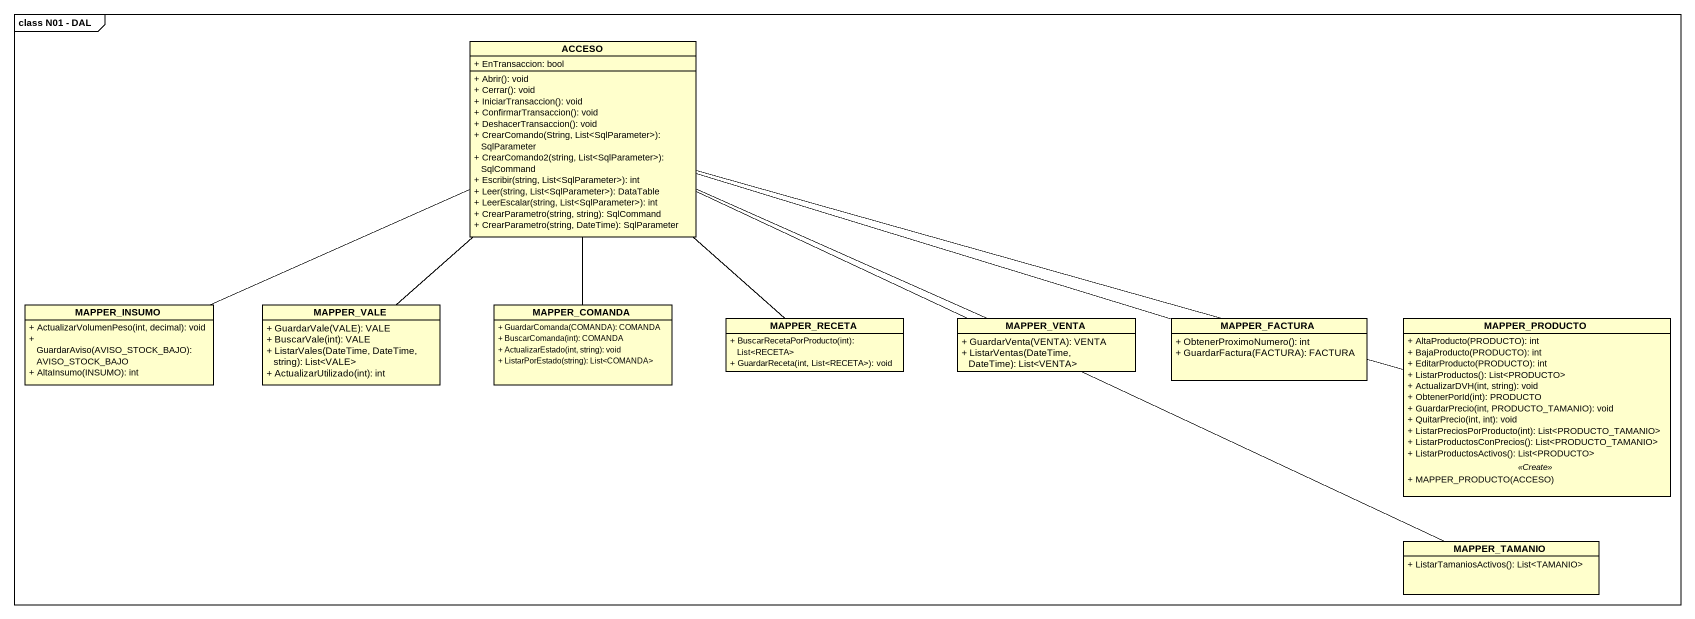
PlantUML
@startuml
mainframe class N01 - DAL
hide circle
hide empty members
skinparam classAttributeIconSize 0
class ACCESO {
  + EnTransaccion: bool
  + Abrir(): void
  + Cerrar(): void
  + IniciarTransaccion(): void
  + ConfirmarTransaccion(): void
  + DeshacerTransaccion(): void
  + CrearComando(String, List<SqlParameter>): SqlParameter
  + CrearComando2(string, List<SqlParameter>): SqlCommand
  + Escribir(string, List<SqlParameter>): int
  + Leer(string, List<SqlParameter>): DataTable
  + LeerEscalar(string, List<SqlParameter>): int
  + CrearParametro(string, string): SqlCommand
  + CrearParametro(string, DateTime): SqlParameter
}
class MAPPER_INSUMO {
  + ActualizarVolumenPeso(int, decimal): void
  + GuardarAviso(AVISO_STOCK_BAJO): AVISO_STOCK_BAJO
  + AltaInsumo(INSUMO): int
}
class MAPPER_VALE {
  + GuardarVale(VALE): VALE
  + BuscarVale(int): VALE
  + ListarVales(DateTime, DateTime, string): List<VALE>
  + ActualizarUtilizado(int): int
}
class MAPPER_COMANDA {
  + GuardarComanda(COMANDA): COMANDA
  + BuscarComanda(int): COMANDA
  + ActualizarEstado(int, string): void
  + ListarPorEstado(string): List<COMANDA>
}
class MAPPER_RECETA {
  + BuscarRecetaPorProducto(int): List<RECETA>
  + GuardarReceta(int, List<RECETA>): void
}
class MAPPER_VENTA {
  + GuardarVenta(VENTA): VENTA
  + ListarVentas(DateTime, DateTime): List<VENTA>
}
class MAPPER_FACTURA {
  + ObtenerProximoNumero(): int
  + GuardarFactura(FACTURA): FACTURA
}
class MAPPER_PRODUCTO {
  + AltaProducto(PRODUCTO): int
  + BajaProducto(PRODUCTO): int
  + EditarProducto(PRODUCTO): int
  + ListarProductos(): List<PRODUCTO>
  + ActualizarDVH(int, string): void
  + ObtenerPorId(int): PRODUCTO
  + GuardarPrecio(int, PRODUCTO_TAMANIO): void
  + QuitarPrecio(int, int): void
  + ListarPreciosPorProducto(int): List<PRODUCTO_TAMANIO>
  + ListarProductosConPrecios(): List<PRODUCTO_TAMANIO>
  + ListarProductosActivos(): List<PRODUCTO>
  .. <<Create>> ..
  + MAPPER_PRODUCTO(ACCESO)
}
class MAPPER_TAMANIO {
  + ListarTamaniosActivos(): List<TAMANIO>
}
MAPPER_INSUMO -right- ACCESO
MAPPER_VALE -up- ACCESO
MAPPER_COMANDA -up- ACCESO
MAPPER_RECETA -up- ACCESO
MAPPER_VENTA -left- ACCESO
MAPPER_FACTURA -left- ACCESO
MAPPER_PRODUCTO -left- ACCESO
MAPPER_TAMANIO -left- ACCESO
@enduml
